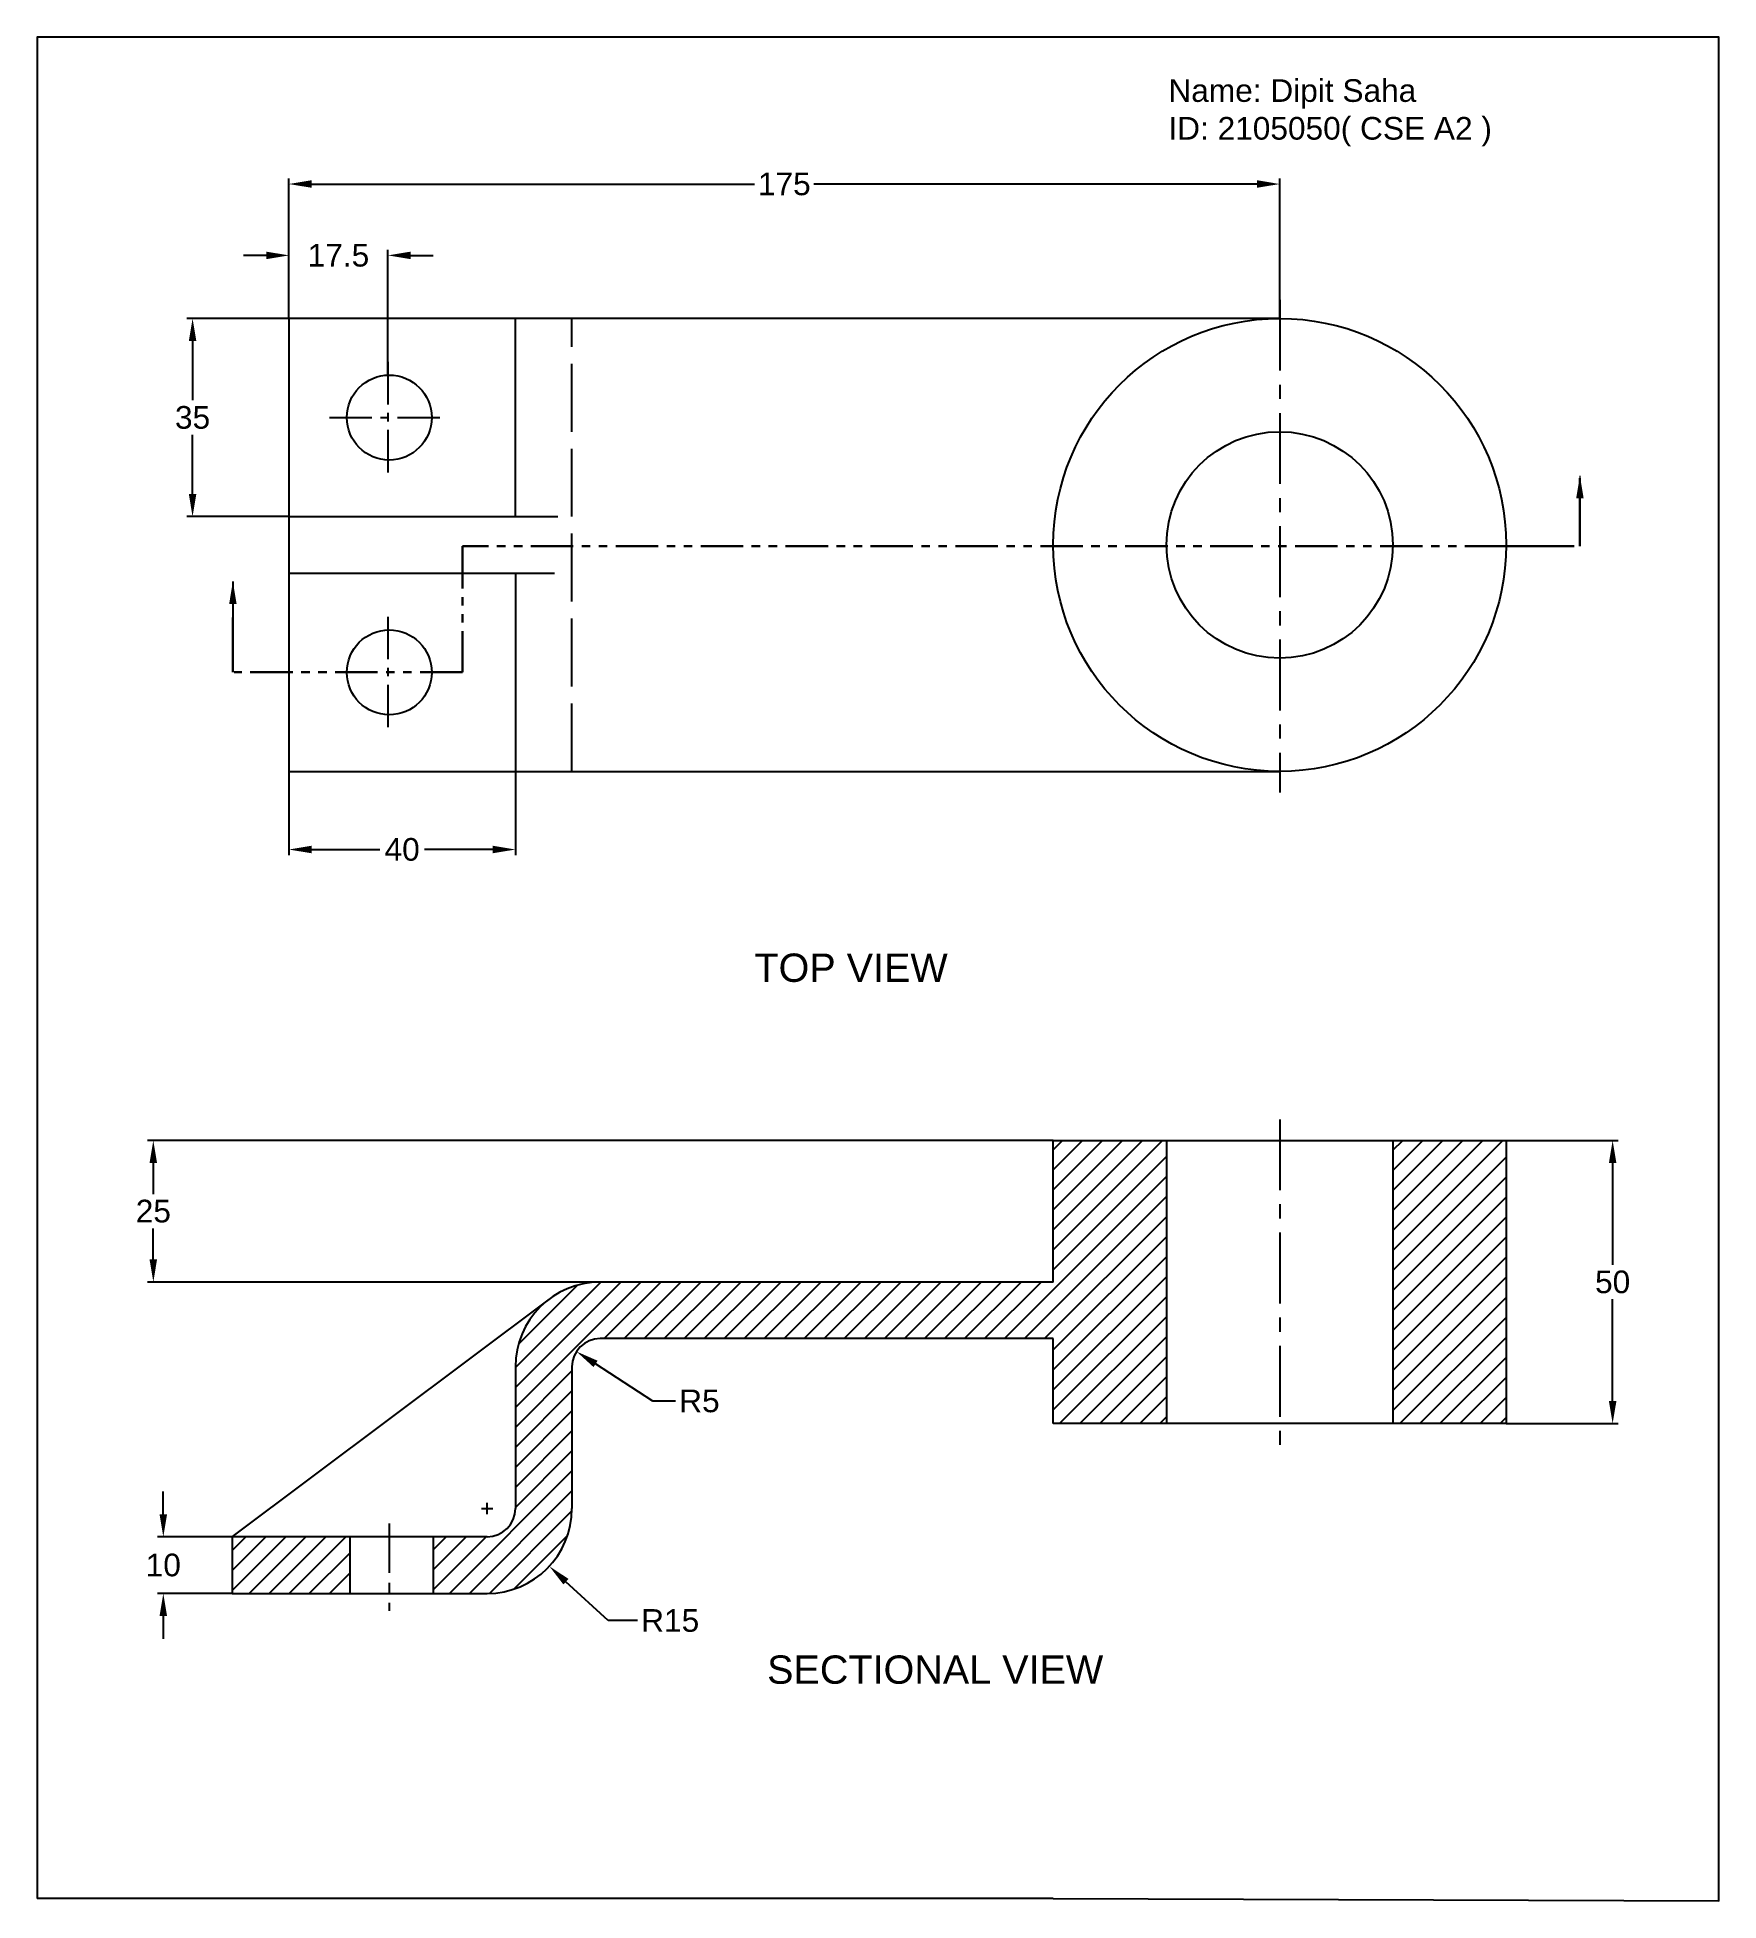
# Model space of a CAD drawing. Header units: millimetres. Extents: x 0 to 297, y -119 to 210.
import ezdxf

# ---------------------------------------------------------------- set-up
doc = ezdxf.new("R2010")
doc.units = ezdxf.units.MM
doc.header["$MEASUREMENT"] = 0
for name, pattern in [('ACAD_ISO02W100', [15, 12, -3]), ('CENTER', [2, 1.25, -0.25, 0.25, -0.25]), ('PHANTOM', [2.5, 1.25, -0.25, 0.25, -0.25, 0.25, -0.25])]:
    doc.linetypes.add(name, pattern=pattern)
doc.styles.get("Standard").update_dxf_attribs({"font": 'arial.ttf'})
doc.dimstyles.get("Standard").update_dxf_attribs({"dimtxt": 4, "dimasz": 4, "dimexe": 1, "dimexo": 0, "dimgap": 1, "dimtad": 0, "dimtih": 1, "dimtoh": 1, "dimdec": 0, "dimzin": 0, "dimdsep": 46, "dimtxsty": 'Standard', "dimcen": 1, "dimclrd": 2, "dimclre": 4, "dimadec": 0, "dimazin": 0, "dimtfac": 1, "dimtdec": 0, "dimtofl": 0, "dimtmove": 0, "dimatfit": 3, "dimfxl": 1, "dimtolj": 1, "dimtzin": 0, "dimarcsym": 0})

# ---------------------------------------------------------------- blocks, each defined once
blk = doc.blocks.new('*D4')
at = {"color": 4, "lineweight": -2}
for p, q in [((259.45, 15.17), (279.26, 15.17)), ((259.45, -34.83), (279.26, -34.83))]:
    blk.add_line(p, q, dxfattribs=at)
at = {"color": 2, "lineweight": -2}
for p, q in [((278.26, 11.17), (278.26, -6.79)), ((278.26, -30.83), (278.26, -12.88))]:
    blk.add_line(p, q, dxfattribs=at)
at = {"color": 2, "lineweight": 25}
for points in [[(277.6, 11.17), (278.93, 11.17), (278.26, 15.17)], [(277.6, -30.83), (278.93, -30.83), (278.26, -34.83)]]:
    blk.add_solid(points, dxfattribs=at)
at = {"layer": 'Defpoints', "color": 0, "lineweight": 25}
for p in [(259.45, 15.17), (259.45, -34.83), (278.26, -34.83)]:
    blk.add_point(p, dxfattribs=at)
at = {"color": 0, "lineweight": 25, "insert": (278.26, -9.83), "char_height": 4, "attachment_point": 5}
blk.add_mtext('\\A1;50', dxfattribs=at)
blk = doc.blocks.new('*D12')
at = {"color": 2, "lineweight": -2}
for p, q in [((22.26, -50.83), (22.26, -46.83)), ((22.26, -68.83), (22.26, -72.83))]:
    blk.add_line(p, q, dxfattribs=at)
at = {"color": 4, "lineweight": -2}
for p, q in [((34.45, -54.83), (21.26, -54.83)), ((34.45, -64.83), (21.26, -64.83))]:
    blk.add_line(p, q, dxfattribs=at)
at = {"color": 2, "lineweight": 25}
for points in [[(21.6, -50.83), (22.93, -50.83), (22.26, -54.83)], [(21.6, -68.83), (22.93, -68.83), (22.26, -64.83)]]:
    blk.add_solid(points, dxfattribs=at)
at = {"layer": 'Defpoints', "color": 0, "lineweight": 25}
for p in [(34.45, -54.83), (22.26, -64.83), (34.45, -64.83)]:
    blk.add_point(p, dxfattribs=at)
at = {"color": 0, "lineweight": 25, "insert": (22.26, -59.83), "char_height": 4, "attachment_point": 5}
blk.add_mtext('\\A1;10', dxfattribs=at)
blk = doc.blocks.new('*D14')
at = {"color": 4, "lineweight": -2}
for p, q in [((179.45, 15.17), (19.5, 15.17)), ((99.45, -9.83), (19.5, -9.83))]:
    blk.add_line(p, q, dxfattribs=at)
at = {"color": 2, "lineweight": -2}
for p, q in [((20.5, 11.17), (20.5, 5.71)), ((20.5, -5.83), (20.5, -0.38))]:
    blk.add_line(p, q, dxfattribs=at)
at = {"color": 2, "lineweight": 25}
for points in [[(19.83, 11.17), (21.16, 11.17), (20.5, 15.17)], [(19.83, -5.83), (21.16, -5.83), (20.5, -9.83)]]:
    blk.add_solid(points, dxfattribs=at)
at = {"layer": 'Defpoints', "color": 0, "lineweight": 25}
for p in [(179.45, 15.17), (20.5, -9.83), (99.45, -9.83)]:
    blk.add_point(p, dxfattribs=at)
at = {"color": 0, "lineweight": 25, "insert": (20.5, 2.67), "char_height": 4, "attachment_point": 5}
blk.add_mtext('\\A1;25', dxfattribs=at)
blk = doc.blocks.new('*D16')
at = {"color": 2, "lineweight": -2}
for p, q in [((40.45, 171.48), (36.45, 171.48)), ((65.95, 171.48), (69.95, 171.48))]:
    blk.add_line(p, q, dxfattribs=at)
at = {"color": 4, "lineweight": -2}
for p, q in [((44.45, 160.34), (44.45, 172.48)), ((61.95, 150.34), (61.95, 172.48))]:
    blk.add_line(p, q, dxfattribs=at)
at = {"color": 2, "lineweight": 25}
for points in [[(40.45, 172.14), (40.45, 170.81), (44.45, 171.48)], [(65.95, 172.14), (65.95, 170.81), (61.95, 171.48)]]:
    blk.add_solid(points, dxfattribs=at)
at = {"layer": 'Defpoints', "color": 0, "lineweight": 25}
for p in [(61.95, 171.48), (44.45, 160.34), (61.95, 150.34)]:
    blk.add_point(p, dxfattribs=at)
at = {"color": 0, "lineweight": 25, "insert": (53.2, 171.48), "char_height": 4, "attachment_point": 5}
blk.add_mtext('\\A1;17.5', dxfattribs=at)
blk = doc.blocks.new('*D17')
at = {"color": 4, "lineweight": -2}
for p, q in [((44.45, 160.34), (44.45, 185.08)), ((219.45, 160.34), (219.45, 185.08))]:
    blk.add_line(p, q, dxfattribs=at)
at = {"color": 2, "lineweight": -2}
for p, q in [((48.45, 184.08), (126.7, 184.08)), ((215.45, 184.08), (137.19, 184.08))]:
    blk.add_line(p, q, dxfattribs=at)
at = {"color": 2, "lineweight": 25}
for points in [[(48.45, 184.75), (48.45, 183.42), (44.45, 184.08)], [(215.45, 184.75), (215.45, 183.42), (219.45, 184.08)]]:
    blk.add_solid(points, dxfattribs=at)
at = {"layer": 'Defpoints', "color": 0, "lineweight": 25}
for p in [(219.45, 184.08), (44.45, 160.34), (219.45, 160.34)]:
    blk.add_point(p, dxfattribs=at)
at = {"color": 0, "lineweight": 25, "insert": (131.95, 184.08), "char_height": 4, "attachment_point": 5}
blk.add_mtext('\\A1;175', dxfattribs=at)
blk = doc.blocks.new('*D18')
at = {"color": 4, "lineweight": -2}
for p, q in [((44.45, 80.34), (44.45, 65.55)), ((84.45, 80.34), (84.45, 65.55))]:
    blk.add_line(p, q, dxfattribs=at)
at = {"color": 2, "lineweight": -2}
for p, q in [((48.45, 66.55), (60.51, 66.55)), ((80.45, 66.55), (68.39, 66.55))]:
    blk.add_line(p, q, dxfattribs=at)
at = {"color": 2, "lineweight": 25}
for points in [[(48.45, 67.22), (48.45, 65.89), (44.45, 66.55)], [(80.45, 67.22), (80.45, 65.89), (84.45, 66.55)]]:
    blk.add_solid(points, dxfattribs=at)
at = {"layer": 'Defpoints', "color": 0, "lineweight": 25}
for p in [(44.45, 80.34), (84.45, 80.34), (84.45, 66.55)]:
    blk.add_point(p, dxfattribs=at)
at = {"color": 0, "lineweight": 25, "insert": (64.45, 66.55), "char_height": 4, "attachment_point": 5}
blk.add_mtext('\\A1;40', dxfattribs=at)
blk = doc.blocks.new('*D19')
at = {"color": 4, "lineweight": -2}
for p, q in [((79.45, -50.83), (79.45, -48.83)), ((78.45, -49.83), (80.45, -49.83))]:
    blk.add_line(p, q, dxfattribs=at)
at = {"color": 2, "lineweight": -2}
for p, q in [((100.81, -69.63), (93.38, -62.75)), ((106, -69.63), (100.81, -69.63))]:
    blk.add_line(p, q, dxfattribs=at)
at = {"color": 2, "lineweight": 25}
blk.add_solid([(93.83, -62.26), (92.93, -63.24), (90.45, -60.03)], dxfattribs=at)
at = {"layer": 'Defpoints', "color": 0, "lineweight": 25}
for p in [(79.45, -49.83), (90.45, -60.03)]:
    blk.add_point(p, dxfattribs=at)
at = {"color": 0, "lineweight": 25, "insert": (111.8, -69.63), "char_height": 4, "attachment_point": 5}
blk.add_mtext('\\A1;R15', dxfattribs=at)
blk = doc.blocks.new('*D20')
at = {"color": 2, "lineweight": -2}
for p, q in [((108.72, -30.85), (98.61, -24.29)), ((112.72, -30.85), (108.72, -30.85))]:
    blk.add_line(p, q, dxfattribs=at)
at = {"color": 2, "lineweight": 25}
blk.add_solid([(98.97, -23.73), (98.25, -24.85), (95.25, -22.11)], dxfattribs=at)
at = {"layer": 'Defpoints', "color": 0, "lineweight": 25}
for p in [(95.25, -22.11), (99.45, -24.83)]:
    blk.add_point(p, dxfattribs=at)
at = {"color": 0, "lineweight": 25, "insert": (116.96, -30.85), "char_height": 4, "attachment_point": 5}
blk.add_mtext('\\A1;R5', dxfattribs=at)
blk = doc.blocks.new('*D21')
at = {"color": 4, "lineweight": -2}
for p, q in [((44.45, 160.34), (26.43, 160.34)), ((44.45, 125.34), (26.43, 125.34))]:
    blk.add_line(p, q, dxfattribs=at)
at = {"color": 2, "lineweight": -2}
for p, q in [((27.43, 156.34), (27.43, 145.89)), ((27.43, 129.34), (27.43, 139.8))]:
    blk.add_line(p, q, dxfattribs=at)
at = {"color": 2, "lineweight": 25}
for points in [[(26.77, 156.34), (28.1, 156.34), (27.43, 160.34)], [(26.77, 129.34), (28.1, 129.34), (27.43, 125.34)]]:
    blk.add_solid(points, dxfattribs=at)
at = {"layer": 'Defpoints', "color": 0, "lineweight": 25}
for p in [(44.45, 160.34), (27.43, 125.34), (44.45, 125.34)]:
    blk.add_point(p, dxfattribs=at)
at = {"color": 0, "lineweight": 25, "insert": (27.43, 142.84), "char_height": 4, "attachment_point": 5}
blk.add_mtext('\\A1;35', dxfattribs=at)

msp = doc.modelspace()

# ---------------------------------------------------------------- hatches: boundary and pattern name
at = {"linetype": 'CENTER'}
h = msp.add_hatch(dxfattribs=at)
h.set_pattern_fill('ANSI31', color=256, scale=20, style=0)
h.set_pattern_definition([(45, (-3e-14, 25), (-1.767767, 1.767767), [])])
h.paths.add_polyline_path([(79.45, -54.83), (69.91, -54.83), (69.91, -64.83), (79.45, -64.83, 0.414214), (94.45, -49.83), (94.45, -24.83, -0.414214), (99.45, -19.83), (179.45, -19.83), (179.45, -34.83), (199.45, -34.83), (199.45, 15.17), (179.45, 15.17), (179.45, -9.83), (99.45, -9.83, 0.414214), (84.45, -24.83), (84.45, -49.83, -0.414214)])
h.paths.add_polyline_path([(55.18, -64.83), (55.18, -54.83), (44.45, -54.83), (34.45, -54.83), (34.45, -64.83)])
h.paths.add_polyline_path([(259.45, 15.17), (239.45, 15.17), (239.45, -34.83), (259.45, -34.83)])

# ---------------------------------------------------------------- linework, layer by layer
at = {"linetype": 'CENTER', "ltscale": 10}
for p, q in [((219.45, 163.63), (219.45, 76.64)), ((219.45, 18.89), (219.45, -39.33))]:
    msp.add_line(p, q, dxfattribs=at)
at = {"linetype": 'ByBlock'}
for p, q in [((44.45, 160.34), (44.45, 80.34)), ((219.45, 160.34), (44.45, 160.34)), ((44.45, 160.34), (44.45, 125.34)), ((44.45, 160.34), (44.45, 142.84)), ((84.45, 125.34), (84.45, 160.34)), ((44.45, 125.34), (84.45, 125.34)), ((44.45, 125.34), (44.45, 115.34)), ((84.45, 125.34), (91.95, 125.34)), ((44.45, 115.34), (84.45, 115.34)), ((84.45, 115.34), (84.45, 80.34)), ((84.45, 115.34), (91.35, 115.34)), ((44.45, 80.34), (219.45, 80.34))]:
    msp.add_line(p, q, dxfattribs=at)
at = {"linetype": 'ACAD_ISO02W100'}
msp.add_line((94.45, 80.34), (94.45, 160.34), dxfattribs=at)
at = {"linetype": 'CENTER', "ltscale": 6}
for p, q in [((61.95, 152.66), (61.95, 133.06)), ((51.62, 142.84), (72.28, 142.84)), ((61.95, 107.64), (61.95, 88.04))]:
    msp.add_line(p, q, dxfattribs=at)
for p, q in [((179.45, 15.17), (259.45, 15.17)), ((179.45, -9.83), (179.45, 15.17)), ((199.45, 15.17), (199.45, -34.83)), ((239.45, 15.17), (239.45, -34.83)), ((259.45, 15.17), (259.45, -34.83)), ((179.45, -9.83), (99.45, -9.83)), ((34.45, -54.83), (90.45, -12.83)), ((179.45, -19.83), (99.45, -19.83)), ((179.45, -34.83), (179.45, -19.83)), ((84.45, -24.83), (84.45, -49.83)), ((94.45, -24.83), (94.45, -49.83)), ((259.45, -34.83), (179.45, -34.83)), ((44.45, -54.83), (34.45, -54.83)), ((34.45, -54.83), (34.45, -64.83)), ((79.45, -54.83), (44.45, -54.83)), ((55.18, -54.83), (55.18, -64.83)), ((69.91, -54.83), (69.91, -64.83)), ((34.45, -64.83), (79.45, -64.83)), ((0, -118.05), (0, -118.68)), ((179.45, -118.68), (0, -118.68))]:
    msp.add_line(p, q)
at = {"linetype": 'CENTER', "ltscale": 7}
msp.add_line((62.18, -52.46), (62.18, -67.88), dxfattribs=at)
msp.add_lwpolyline([(179.45, -118.68), (297, -119.1), (297, 210), (0, 210), (0, -118.05)])
at = {"linetype": 'ACAD_ISO02W100', "lineweight": 30}
msp.add_lwpolyline([(259.45, 120.13), (272.48, 120.13), (272.48, 132.57)], dxfattribs=at)
at = {"linetype": 'PHANTOM', "lineweight": 30, "ltscale": 6}
msp.add_lwpolyline([(259.68, 120.13), (75.12, 120.13), (75.12, 97.85), (34.77, 97.85)], dxfattribs=at)
at = {"lineweight": 30}
msp.add_lwpolyline([(34.55, 97.85), (34.55, 107.52)], dxfattribs=at)
at = {"linetype": 'ByBlock'}
for centre, radius in [((219.45, 120.34), 40), ((62.18, 142.84), 7.5), ((219.45, 120.34), 20), ((62.18, 97.84), 7.5)]:
    msp.add_circle(centre, radius, dxfattribs=at)
for centre, radius, start, end in [((99.45, -24.83), 15, 90, 180), ((99.45, -24.83), 5, 90, 180), ((79.45, -49.83), 15, 270, 0), ((79.45, -49.83), 5, 270, 0)]:
    msp.add_arc(centre, radius, start, end)

# ---------------------------------------------------------------- texts
at = {"linetype": 'ByBlock', "width": 63.2126, "attachment_point": 1}
for s, insert, char_height in [('Name: Dipit Saha\\PID: 2105050( CSE A2 )', (199.79, 202.59), 4), ('TOP VIEW', (126.67, 48.18), 5), ('SECTIONAL VIEW', (128.91, -75.78), 5)]:
    msp.add_mtext(s, dxfattribs=dict(at, insert=insert, char_height=char_height))

# ---------------------------------------------------------------- dimensions: what is measured, and where the dimension line sits
at = {"lineweight": 25}
for base, p1, p2, picture, middle in [((219.45, 184.08), (44.45, 160.34), (219.45, 160.34), '*D17', (131.95, 184.08)), ((84.45, 66.55), (44.45, 80.34), (84.45, 80.34), '*D18', (64.45, 66.55))]:
    dim = msp.add_linear_dim(base=base, p1=p1, p2=p2, dimstyle='Standard', dxfattribs=at)
    dim.commit()
    dim.dimension.update_dxf_attribs({"geometry": picture, "text_midpoint": middle})
dim = msp.add_linear_dim(base=(61.95, 171.48), p1=(44.45, 160.34), p2=(61.95, 150.34), dimstyle='Standard', override={"dimdec": 1}, dxfattribs=at)
dim.commit()
dim.dimension.update_dxf_attribs({"geometry": '*D16', "text_midpoint": (53.2, 171.48)})
for base, p1, p2, picture, middle in [((27.43, 125.34), (44.45, 160.34), (44.45, 125.34), '*D21', (27.43, 142.84)), ((20.5, -9.83), (179.45, 15.17), (99.45, -9.83), '*D14', (20.5, 2.67)), ((278.26, -34.83), (259.45, 15.17), (259.45, -34.83), '*D4', (278.26, -9.83)), ((22.26, -64.83), (34.45, -54.83), (34.45, -64.83), '*D12', (22.26, -59.83))]:
    dim = msp.add_linear_dim(base=base, p1=p1, p2=p2, angle=90, dimstyle='Standard', dxfattribs=at)
    dim.commit()
    dim.dimension.update_dxf_attribs({"geometry": picture, "text_midpoint": middle})
dim = msp.add_radius_dim(center=(99.45, -24.83), mpoint=(95.25, -22.11), dimstyle='Standard', override={"dimtmove": 1}, dxfattribs=at)
dim.commit()
dim.dimension.update_dxf_attribs({"geometry": '*D20', "text_midpoint": (108.72, -30.85), "dimtype": 164})
dim = msp.add_radius_dim(center=(79.45, -49.83), mpoint=(90.45, -60.03), dimstyle='Standard', dxfattribs=at)
dim.commit()
dim.dimension.update_dxf_attribs({"geometry": '*D19', "text_midpoint": (111.8, -69.63), "dimtype": 164})

# ---------------------------------------------------------------- leaders
at = {"lineweight": 30}
for points, override in [([(272.48, 132.57), (272.48, 120.13)], {"dimasz": 4, "dimclrd": 0, "dimlwd": 5}), ([(34.55, 113.91), (34.55, 97.85)], {"dimasz": 4, "dimclrd": 0})]:
    msp.add_leader(points, dimstyle='Standard', override=override, dxfattribs=at)

doc.saveas('drawing.dxf')
